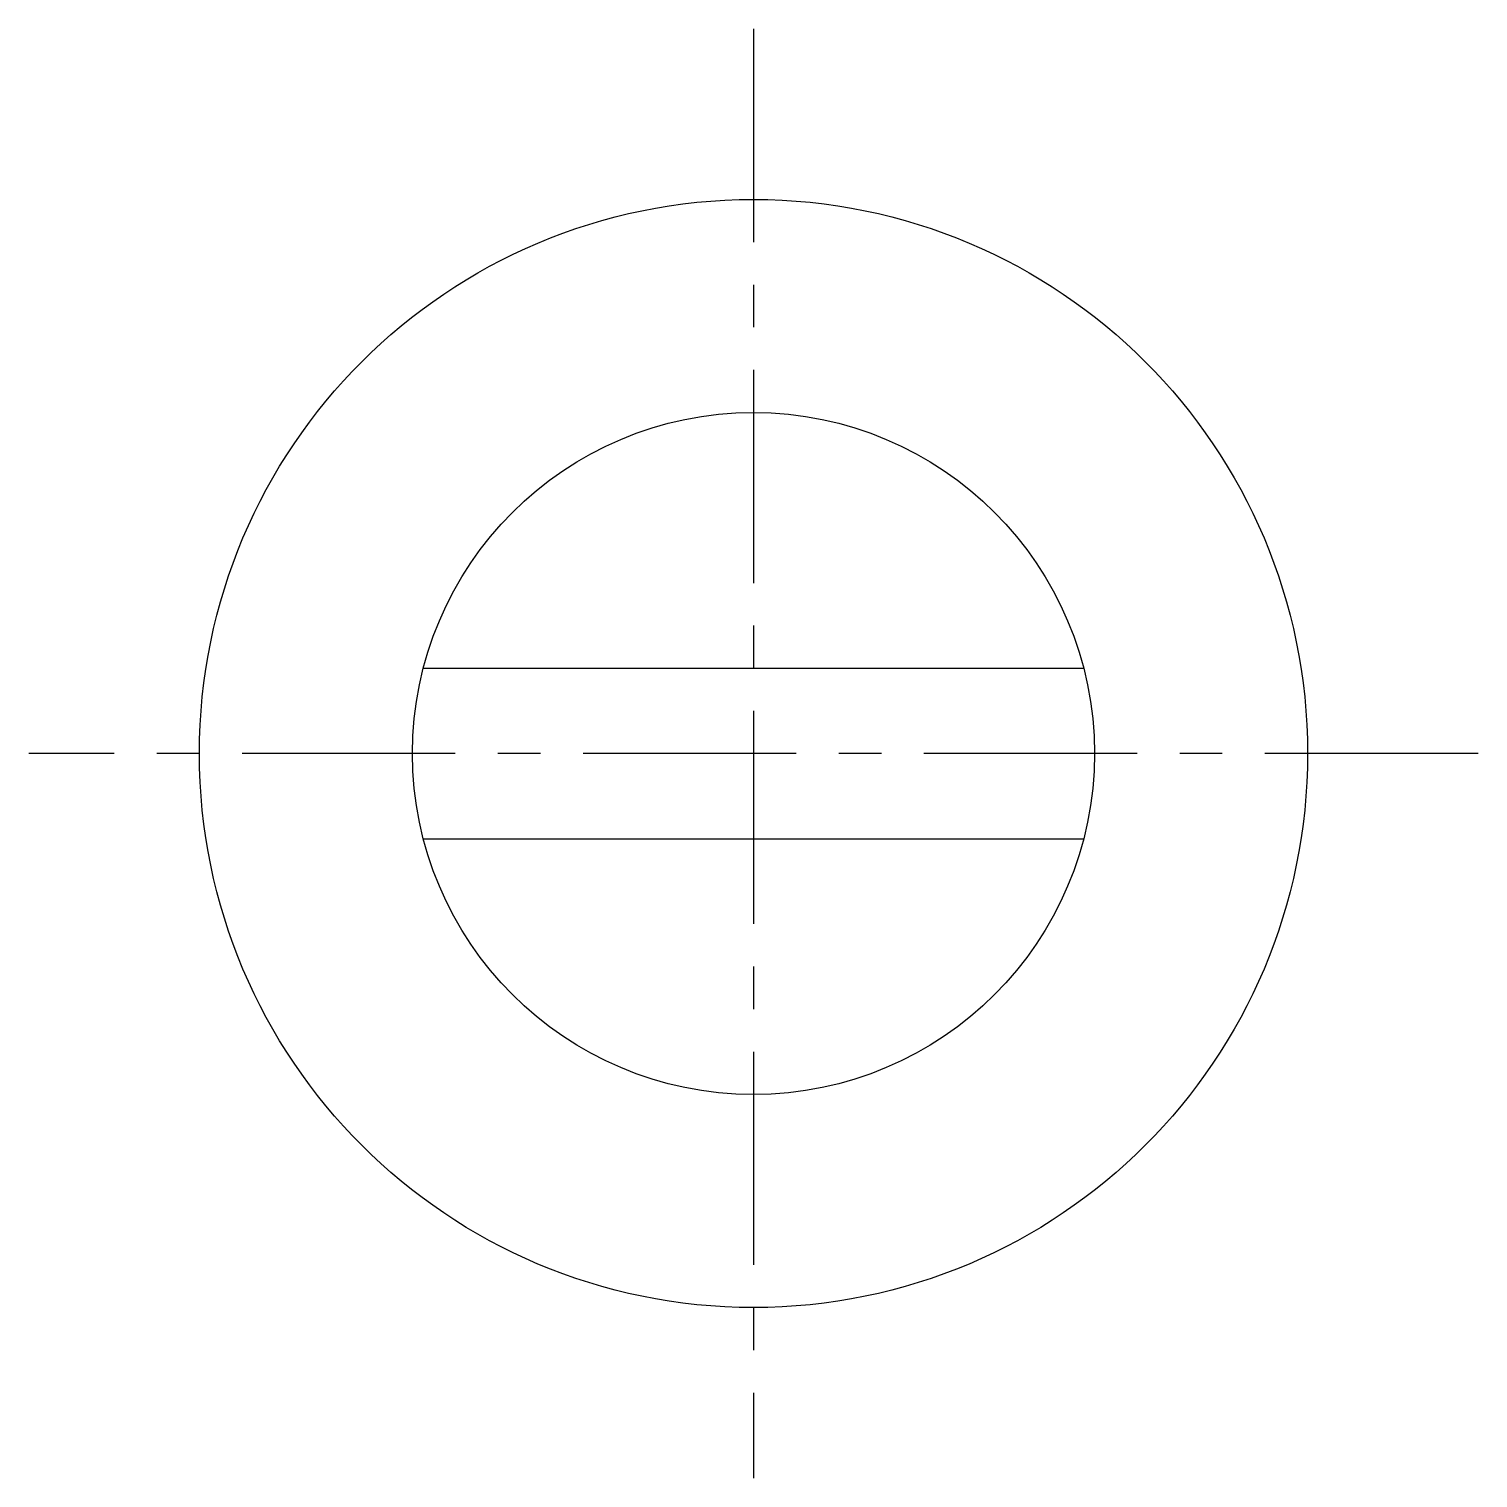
# Model space of a CAD drawing. Extents: x 71 to 133, y 55 to 165.
# Drawn here: x 124.25 to 132.75, y 156.68 to 165.18 of the extents above.
import ezdxf

# ---------------------------------------------------------------- set-up
doc = ezdxf.new("R2010")
doc.units = 0
doc.linetypes.add('CENTER', pattern=[2, 1.25, -0.25, 0.25, -0.25])
doc.linetypes.add('DASHED', pattern=[19.05, 12.7, -6.35])
doc.layers.get('0').update_dxf_attribs({"linetype": 'CONTINUOUS'})
doc.layers.add('CENTER', color=1, linetype='CENTER')

msp = doc.modelspace()

# ---------------------------------------------------------------- linework, layer by layer
at = {"color": 3, "linetype": 'DASHED'}
for p, q in [((126.565, 161.4327), (130.438, 161.4327)), ((126.565, 160.4327), (130.438, 160.4327))]:
    msp.add_line(p, q, dxfattribs=at)
for radius in [3.25, 2]:
    msp.add_circle((128.5015, 160.9327), radius)
at = {"layer": 'CENTER', "color": 1, "linetype": 'CENTER'}
for p, q in [((128.5015, 165.1827), (128.5015, 156.6827)), ((132.7515, 160.9327), (124.2515, 160.9327))]:
    msp.add_line(p, q, dxfattribs=at)

doc.saveas('drawing.dxf')
